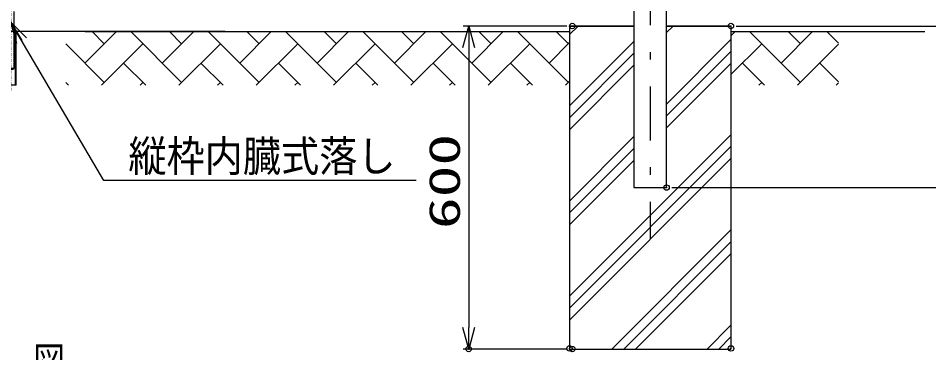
# Model space of a CAD drawing. Units: millimetres, scale not verified. Extents: x -4455 to 4455, y -3150 to 3150.
# Drawn here: x 1569 to 3261, y -1721 to -1099 of the extents above; entities that cross this region are included whole.
import ezdxf
from ezdxf.enums import TextEntityAlignment as Align

# ---------------------------------------------------------------- set-up
doc = ezdxf.new("R2010")
doc.units = ezdxf.units.MM
doc.header["$LTSCALE"] = 20
doc.header["$PDMODE"] = 32
doc.header["$PDSIZE"] = 10
for name, pattern in [('USER1', [10.7, 5, -2.5, 0.7, -2.5]), ('USER2', [0.375, 0.25, -0.125]), ('USER3', [2.7, 2, -0.7])]:
    doc.linetypes.add(name, pattern=pattern)
for name, color, linetype, lineweight in [('0-0_外形線', 7, 'Continuous', 25), ('0-1_寸法線', 4, 'Continuous', 25), ('0-2_0', 3, 'USER2', 25), ('0-5_軸線', 2, 'USER1', 25), ('0-9_ハッチング', 4, 'Continuous', 25), ('0-A_隠れ線', 2, 'USER3', 25), ('0-C_1', 7, 'Continuous', 25), ('1-3_NER', 30, 'Continuous', 25)]:
    doc.layers.add(name, color=color, linetype=linetype, lineweight=lineweight)
doc.layers.add('0-3_DEFPOINTS', color=7, linetype='Continuous')
doc.styles.add('ＭＳ ゴシック', font='')
doc.styles.get('ＭＳ ゴシック').set_extended_font_data('MS Gothic')

# ---------------------------------------------------------------- blocks, each defined once
blk = doc.blocks.new('_Open30')
at = {"layer": '0-2_0', "color": 4, "linetype": 'Continuous'}
blk.add_line((0, 0), (-20, 0), dxfattribs=at)
blk.add_lwpolyline([(-20, 5.36), (0, 0), (-20, -5.36)], dxfattribs=at)
blk = doc.blocks.new('oto')
at = {"layer": '0-0_外形線'}
for p, q in [((-120, 0), (-120, -2040)), ((120, -2040), (120, 0)), ((-200, -2680), (-200, -680)), ((-176, -2680), (-176, -680)), ((176, -2680), (176, -680)), ((200, -2680), (200, -680)), ((-80, -2080), (-120, -2040)), ((-120, -2040), (120, -2040)), ((-80, -2080), (80, -2080)), ((80, -2080), (120, -2040)), ((200, -2680), (-200, -2680))]:
    blk.add_line(p, q, dxfattribs=at)
at = {"layer": '0-5_軸線'}
blk.add_line((0, -2878.3), (0, 3648.2), dxfattribs=at)
at = {"layer": '0-A_隠れ線'}
for p, q in [((-120, 3480), (-80, 3520)), ((-120, 3480), (-120, 0)), ((-120, 3480), (120, 3480)), ((80, 3520), (-80, 3520)), ((120, 0), (120, 3480))]:
    blk.add_line(p, q, dxfattribs=at)
at = {"layer": '1-3_NER'}
blk.add_lwpolyline([(15061.7, -6215.5), (4129.8, -6215.5), (3451.8, -6215.5), (20.2, -367.1)], dxfattribs=at)
at = {"layer": '1-3_NER', "xscale": 40, "yscale": 40, "rotation": 120.40212}
blk.add_blockref('_Open30', (0, -332.6), dxfattribs=at)
at = {"layer": '1-3_NER', "color": 2, "style": 'ＭＳ ゴシック', "width": 0.9}
blk.add_text('縦枠内臓式落し', height=1155, dxfattribs=at).set_placement((4369.8, -6237.6), align=Align.BOTTOM_LEFT)

msp = doc.modelspace()

# ---------------------------------------------------------------- linework, layer by layer
at = {"layer": '0-0_外形線'}
for p, q in [((2712.85, -958.63), (2712.85, -1413.63)), ((2773.35, -1413.63), (2773.35, -1075.98)), ((2593.1, -1113.63), (2593.1, -1713.63)), ((2593.1, -1113.63), (2712.85, -1113.63)), ((2712.85, -1113.63), (2593.15, -1113.63)), ((2893.05, -1113.63), (2773.35, -1113.63)), ((2773.35, -1113.63), (2893.1, -1113.63)), ((2893.1, -1113.63), (2893.1, -1713.63)), ((1953.1, -1123.63), (553.05, -1123.63)), ((1693.1, -1123.63), (2593.15, -1123.63)), ((2893.05, -1123.63), (3253.1, -1123.63)), ((2712.85, -1413.63), (2773.35, -1413.63)), ((2593.1, -1713.63), (2893.1, -1713.63))]:
    msp.add_line(p, q, dxfattribs=at)
at = {"layer": '0-1_寸法線'}
for p, q in [((2588.35, -1113.63), (2395.79, -1113.63)), ((2903.05, -1113.63), (3644.32, -1113.63)), ((2903.05, -1113.63), (3644.32, -1113.63)), ((2405.79, -1153.63), (2405.79, -1673.63)), ((2783.35, -1413.63), (3784.32, -1413.63)), ((2783.35, -1413.63), (3644.32, -1413.63)), ((2588.35, -1713.63), (2395.79, -1713.63))]:
    msp.add_line(p, q, dxfattribs=at)
at = {"layer": '0-2_0', "color": 4, "linetype": 'Continuous'}
msp.add_line((2903.05, -1113.63), (3504.32, -1113.63), dxfattribs=at)
at = {"layer": '0-3_DEFPOINTS'}
for p in [(2598.35, -1113.63), (2893.05, -1113.63), (2893.05, -1113.63), (2773.35, -1413.63), (2593.1, -1712.55), (2893.1, -1712.55), (2405.79, -1713.63), (2598.35, -1713.63)]:
    msp.add_point(p, dxfattribs=at)
at = {"layer": '0-5_軸線'}
msp.add_line((2743.1, 913.94), (2743.1, -1509.56), dxfattribs=at)
at = {"layer": '0-9_ハッチング'}
for p, q in [((2593.1, -1129.43), (2608.91, -1113.63)), ((2773.35, -1125.96), (2785.69, -1113.63)), ((1692.96, -1182.37), (1751.7, -1123.63)), ((1728.88, -1146.45), (1706.05, -1123.63)), ((1872.56, -1218.29), (1777.9, -1123.63)), ((1836.64, -1182.37), (1895.39, -1123.63)), ((1872.56, -1146.45), (1849.74, -1123.63)), ((2016.25, -1218.29), (1921.58, -1123.63)), ((1980.33, -1182.37), (2039.07, -1123.63)), ((2016.25, -1146.45), (1993.42, -1123.63)), ((2159.93, -1218.29), (2065.26, -1123.63)), ((2124.01, -1182.37), (2182.76, -1123.63)), ((2159.93, -1146.45), (2137.11, -1123.63)), ((2303.62, -1218.29), (2208.95, -1123.63)), ((2267.69, -1182.37), (2326.44, -1123.63)), ((2303.62, -1146.45), (2280.79, -1123.63)), ((2447.3, -1218.29), (2352.63, -1123.63)), ((2411.38, -1182.37), (2470.12, -1123.63)), ((2447.3, -1146.45), (2424.47, -1123.63)), ((2590.98, -1218.29), (2496.32, -1123.63)), ((2590.98, -1146.45), (2568.16, -1123.63)), ((2893.1, -1131.7), (2901.18, -1123.63)), ((3022.04, -1218.29), (2927.37, -1123.63)), ((2986.11, -1182.37), (3044.86, -1123.63)), ((3022.04, -1146.45), (2999.21, -1123.63)), ((3093.1, -1145.68), (3071.05, -1123.63)), ((1728.88, -1218.29), (1657.1, -1146.52)), ((1723.55, -1223.63), (1800.72, -1146.45)), ((1867.23, -1223.63), (1944.41, -1146.45)), ((2010.91, -1223.63), (2088.09, -1146.45)), ((2154.6, -1223.63), (2231.77, -1146.45)), ((2298.28, -1223.63), (2375.46, -1146.45)), ((2441.97, -1223.63), (2519.14, -1146.45)), ((2555.06, -1182.37), (2593.1, -1144.33)), ((2593.1, -1262.01), (2712.85, -1142.26)), ((2773.35, -1258.54), (2893.1, -1138.79)), ((2893.1, -1203.54), (2950.19, -1146.45)), ((3016.7, -1223.63), (3093.1, -1147.22)), ((2593.1, -1284.11), (2712.85, -1164.36)), ((2773.35, -1280.64), (2893.1, -1160.89)), ((1806.05, -1223.63), (1764.8, -1182.37)), ((1949.74, -1223.63), (1908.48, -1182.37)), ((2093.42, -1223.63), (2052.17, -1182.37)), ((2237.11, -1223.63), (2195.85, -1182.37)), ((2380.79, -1223.63), (2339.54, -1182.37)), ((2524.47, -1223.63), (2483.22, -1182.37)), ((2773.35, -1302.73), (2893.1, -1182.98)), ((2955.53, -1223.63), (2914.27, -1182.37)), ((3093.1, -1217.52), (3057.96, -1182.37)), ((2593.1, -1306.21), (2712.85, -1186.46)), ((2585.65, -1223.63), (2593.1, -1216.17)), ((1662.37, -1223.63), (1657.1, -1218.36)), ((1795.39, -1223.63), (1800.72, -1218.29)), ((1939.07, -1223.63), (1944.41, -1218.29)), ((2082.76, -1223.63), (2088.09, -1218.29)), ((2226.44, -1223.63), (2231.77, -1218.29)), ((2370.12, -1223.63), (2375.46, -1218.29)), ((2513.81, -1223.63), (2519.14, -1218.29)), ((2944.86, -1223.63), (2950.19, -1218.29)), ((3088.55, -1223.63), (3093.1, -1219.07)), ((2593.1, -1615.57), (2893.1, -1315.57)), ((2593.1, -1438.79), (2712.85, -1319.04)), ((2593.1, -1637.66), (2893.1, -1337.66)), ((2593.1, -1460.89), (2712.85, -1341.14)), ((2593.1, -1659.76), (2893.1, -1359.76)), ((2593.1, -1482.98), (2712.85, -1363.23)), ((2671.82, -1713.63), (2893.1, -1492.34)), ((2693.92, -1713.63), (2893.1, -1514.44)), ((2716.02, -1713.63), (2893.1, -1536.54)), ((2848.6, -1713.63), (2893.1, -1669.12)), ((2870.7, -1713.63), (2893.1, -1691.22)), ((2892.79, -1713.63), (2893.1, -1713.31))]:
    msp.add_line(p, q, dxfattribs=at)

# ---------------------------------------------------------------- block references
at = {"layer": '0-1_寸法線', "xscale": 0.05, "yscale": 0.05}
msp.add_blockref('oto', (1555.1, -1089.63), dxfattribs=at)
at = {"layer": '0-1_寸法線', "xscale": 2, "yscale": 2}
for p, rotation in [((2405.79, -1113.63), 90), ((2405.79, -1713.63), 270)]:
    msp.add_blockref('_Open30', p, dxfattribs=dict(at, rotation=rotation))

# ---------------------------------------------------------------- texts
at = {"layer": '0-1_寸法線', "color": 2, "style": 'ＭＳ ゴシック', "width": 1.5}
msp.add_text('600', height=57.77, rotation=90, dxfattribs=at).set_placement((2406.89, -1490.77), align=Align.BOTTOM_LEFT)
at = {"layer": '0-C_1', "style": 'ＭＳ ゴシック', "width": 0.75}
msp.add_text('正\u3000面\u3000図', height=57.77, dxfattribs=at).set_placement((1360.49, -1784.72), align=Align.BOTTOM_LEFT)

doc.saveas('drawing.dxf')
